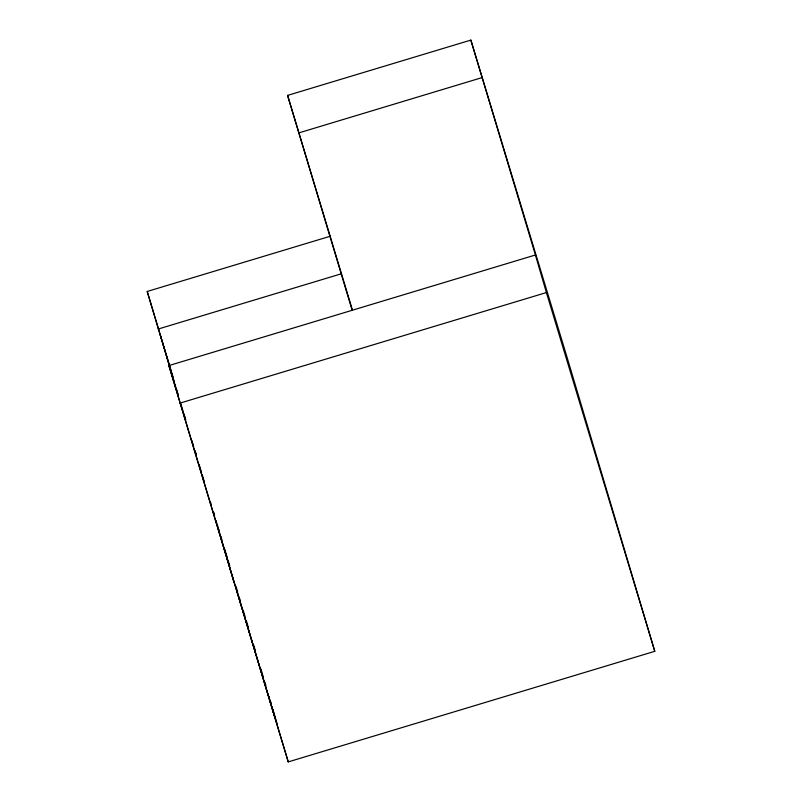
<?xml version="1.0" encoding="UTF-8"?>
<svg xmlns="http://www.w3.org/2000/svg" width="802" height="802" viewBox="0 0 802 802"><rect width="100%" height="100%" fill="white"/><g stroke="black" fill="none" stroke-linecap="round" stroke-linejoin="round"><path stroke-width="1.2" d="M352.148 310.284L287.587 95.398L470.854 40.1L567.636 359.216L654.783 651.314L288.249 761.9L168.881 365.582L535.415 254.996L470.854 40.1M298.575 132.972L481.842 77.674M172.671 376.91L147.217 291.467L330.484 236.169M158.205 329.031L341.472 273.743L352.319 309.652M179.869 403.155L546.403 292.56L535.415 254.996M546.403 292.56L654.783 651.314M287.587 95.398L341.111 272.54M147.217 291.467L171.107 370.785M171.808 372.86L172.921 376.77M174.445 382.544L160.25 334.855M176.61 389.732L178.425 395.727M183.848 413.692L185.663 419.677M195.066 450.814L196.149 454.413M173.392 379.306L178.455 396.068M180.62 403.246L183.157 411.627M183.879 414.022L185.683 420.007M191.838 440.348L193.643 446.333M195.086 451.125L196.169 454.714M199.066 464.288L201.603 472.669M202.325 475.065L204.129 481.05M210.274 501.4L211.357 504.989M213.532 512.167L214.615 515.756M217.502 525.32L219.307 531.295M220.761 536.077L221.843 539.666M224.73 549.24L227.257 557.611M227.979 559.996L229.793 565.981M235.928 586.302L237.733 592.287M239.186 597.069L240.269 600.658M243.156 610.222L244.961 616.197M246.404 620.989L248.209 626.963M253.632 644.898L255.437 650.883M260.861 668.818L263.387 677.189M264.83 681.971L265.913 685.56M168.881 365.582L288.249 761.9M270.394 700.848L271.427 704.367M272.8 709.068L276.921 723.153M268.62 695.966L275.216 718.512L236.46 589.53M213.462 512.077L214.485 515.596M215.858 520.298L216.891 523.816M218.264 528.518L234.064 582.523"/></g></svg>
